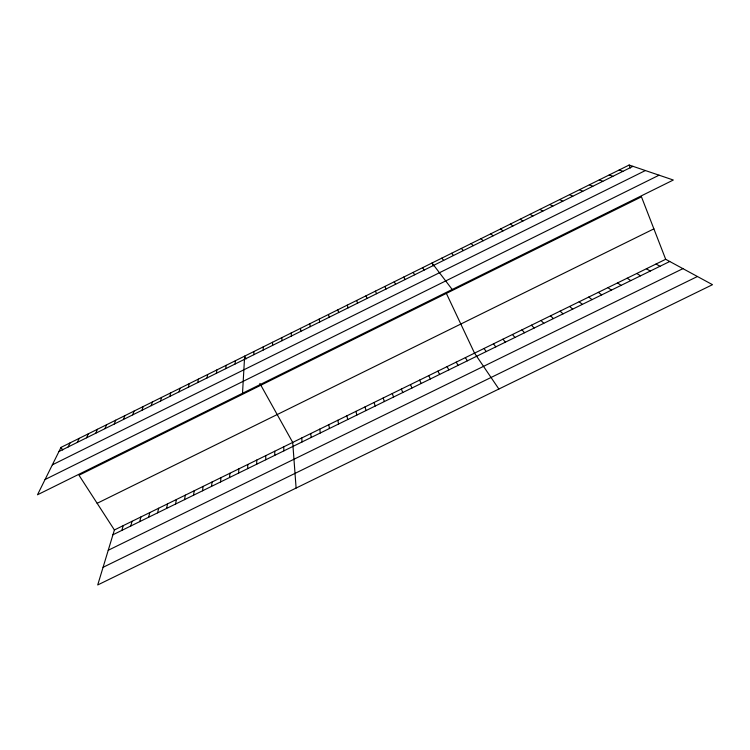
<?xml version="1.0" encoding="UTF-8"?>
<svg xmlns="http://www.w3.org/2000/svg" width="750" height="750" viewBox="0 0 750 750"><rect width="100%" height="100%" fill="white"/><g stroke="black" fill="none" stroke-linecap="round" stroke-linejoin="round"><path stroke-width="1.12" d="M256.706 464.213L256.762 460.059M253.837 354.703L253.922 351.516M247.65 468.656L247.8 464.466M238.603 473.091L238.847 468.863M242.513 393.281L244.65 356.128L246.178 358.875M229.575 477.525L229.894 473.25M235.097 364.012L235.378 360.731M220.547 481.95L220.959 477.638M225.741 368.653L226.116 365.334M211.528 486.375L212.034 482.025M202.528 490.8L203.109 486.403M216.394 373.303L216.862 369.938M193.528 495.216L194.203 490.781M207.056 377.934L207.619 374.531M184.537 499.631L185.297 495.15M175.556 504.037L176.409 499.519M197.728 382.575L198.384 379.116M166.584 508.444L167.522 503.878M188.409 387.197L189.169 383.7M157.622 512.841L158.644 508.238M179.109 391.828L179.953 388.284M148.669 517.238L149.775 512.597M139.716 521.625L140.916 516.947M169.809 396.45L170.747 392.859M130.781 526.013L132.066 521.287M160.519 401.062L161.55 397.425M121.856 530.391L123.225 525.628M114.394 529.969L97.716 584.963L712.5 284.681L665.681 259.284L641.466 196.828L79.003 475.238L114.394 529.969L665.681 259.284M151.237 405.675L152.363 401.991M141.966 410.278L143.184 406.556M132.713 414.881L134.016 411.112M123.459 419.475L124.856 415.659M114.216 424.069L115.706 420.206M104.981 428.653L106.566 424.753M95.756 433.238L97.434 429.291M86.541 437.812L88.312 433.819M77.344 442.387L79.2 438.347M68.147 446.953L70.097 442.875M61.003 447.394L37.5 494.775L673.322 180.019L629.147 165.037L61.003 447.394L62.7 450.028M58.959 451.519L632.972 166.331M52.341 464.85L645.384 170.541M45.066 479.522L659.072 175.191M97.144 503.306L653.888 228.863M112.931 534.769L669.75 261.488M108.234 550.275L682.931 268.641M103.069 567.309L697.434 276.506M619.191 169.978L622.913 171.337M609.244 174.928L612.863 176.325M599.306 179.859L602.822 181.312M589.387 184.791L592.8 186.3M579.478 189.722L582.778 191.278M569.569 194.644L572.766 196.247M559.678 199.556L562.772 201.216M656.025 264.019L660 266.278M549.797 204.469L552.788 206.175M646.388 268.753L650.259 271.059M539.925 209.372L542.812 211.125M636.759 273.478L640.538 275.831M530.072 214.275L532.847 216.075M627.141 278.203L630.816 280.603M617.522 282.928L621.103 285.366M520.219 219.169L522.891 221.025M607.922 287.644L611.4 290.128M510.375 224.062L512.953 225.966M598.331 292.35L601.716 294.881M588.75 297.056L592.031 299.634M500.55 228.947L503.016 230.897M579.178 301.753L582.366 304.378M490.734 233.822L493.097 235.828M569.616 306.45L572.709 309.122M480.919 238.697L483.188 240.75M560.072 311.137L563.053 313.856M550.528 315.825L553.416 318.591M471.122 243.572L473.287 245.672M540.994 320.503L543.787 323.316M461.334 248.438L463.397 250.584M531.469 325.181L534.169 328.031M521.962 329.85L524.559 332.747M451.556 253.294L453.516 255.497M512.456 334.519L514.959 337.462M441.788 258.15L443.644 260.4M502.959 339.178L505.369 342.169M452.203 289.481L432.037 262.997L433.387 265.866M493.481 343.837L495.788 346.875M484.003 348.488L486.216 351.572M422.578 267.694L424.228 270.047M498.872 389.025L474.534 353.137L446.372 293.4M413.128 272.391L414.675 274.791M465.366 357.638L467.391 360.806M456.197 362.137L458.128 365.353M403.688 277.087L405.141 279.525M447.037 366.637L448.875 369.891M259.847 383.419L292.706 442.416L296.109 488.062M394.256 281.775L395.606 284.259M437.887 371.128L439.631 374.428M384.834 286.453L386.091 288.994M428.747 375.619L430.397 378.966M419.616 380.1L421.181 383.484M375.422 291.131L376.575 293.719M410.494 384.581L411.966 388.012M366.019 295.809L367.078 298.434M401.372 389.053L402.759 392.531M629.147 165.037L630.309 168.038M392.269 393.525L393.562 397.041M356.625 300.478L357.591 303.15M383.175 397.997L384.375 401.55M347.241 305.138L348.113 307.866M374.091 402.459L375.197 406.059M337.866 309.797L338.634 312.562M365.006 406.913L366.028 410.559M355.941 411.366L356.869 415.05M328.5 314.456L329.175 317.269M346.875 415.819L347.719 419.541M319.144 319.106L319.725 321.966M337.828 420.262L338.578 424.031M328.781 424.697L329.438 428.512M309.797 323.747L310.284 326.653M319.753 429.131L320.316 432.984M300.459 328.387L300.853 331.341M310.725 433.566L311.203 437.466M301.706 437.991L302.1 441.928M291.141 333.019L291.431 336.019M281.822 337.65L282.019 340.697M283.706 446.831L283.912 450.853M272.512 342.281L272.616 345.366M274.716 451.247L274.838 455.316M265.734 455.653L265.763 459.759M263.212 346.903L263.222 350.034"/></g></svg>
